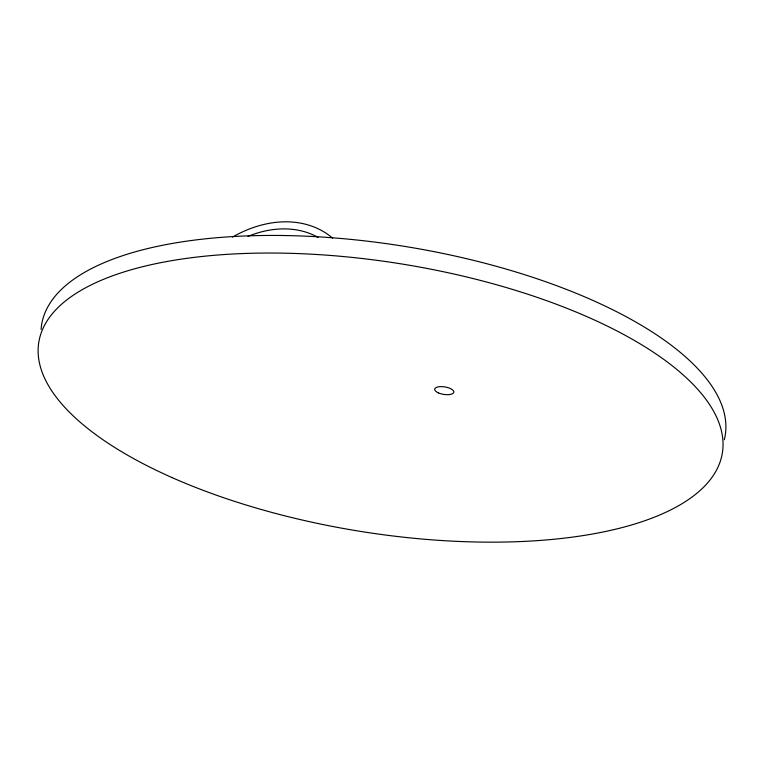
<?xml version="1.0" encoding="UTF-8"?>
<svg xmlns="http://www.w3.org/2000/svg" width="764" height="764" viewBox="0 0 764 764"><rect width="100%" height="100%" fill="white"/><g stroke="black" fill="none" stroke-linecap="round" stroke-linejoin="round"><path stroke-width="1.15" d="M247.994 236.391A108.469 81.595 -51.8 0 1 318.053 237.375M41.094 329.399A346.235 135.285 9.2 0 1 404.71 246.4A346.235 135.285 9.2 0 1 724.301 439.768M232.504 237.06A116.224 87.421 -51.8 0 1 332.684 238.139M172.129 477.624A346.235 135.285 9.2 0 0 720.118 461.848A346.235 135.285 9.2 0 0 249.484 253.323A346.235 135.285 9.2 0 0 172.129 477.624M438.44 392.906A9.684 3.782 9.2 0 0 453.768 392.467A9.684 3.782 9.2 0 0 440.608 386.632A9.684 3.782 9.2 0 0 438.44 392.906"/></g></svg>
